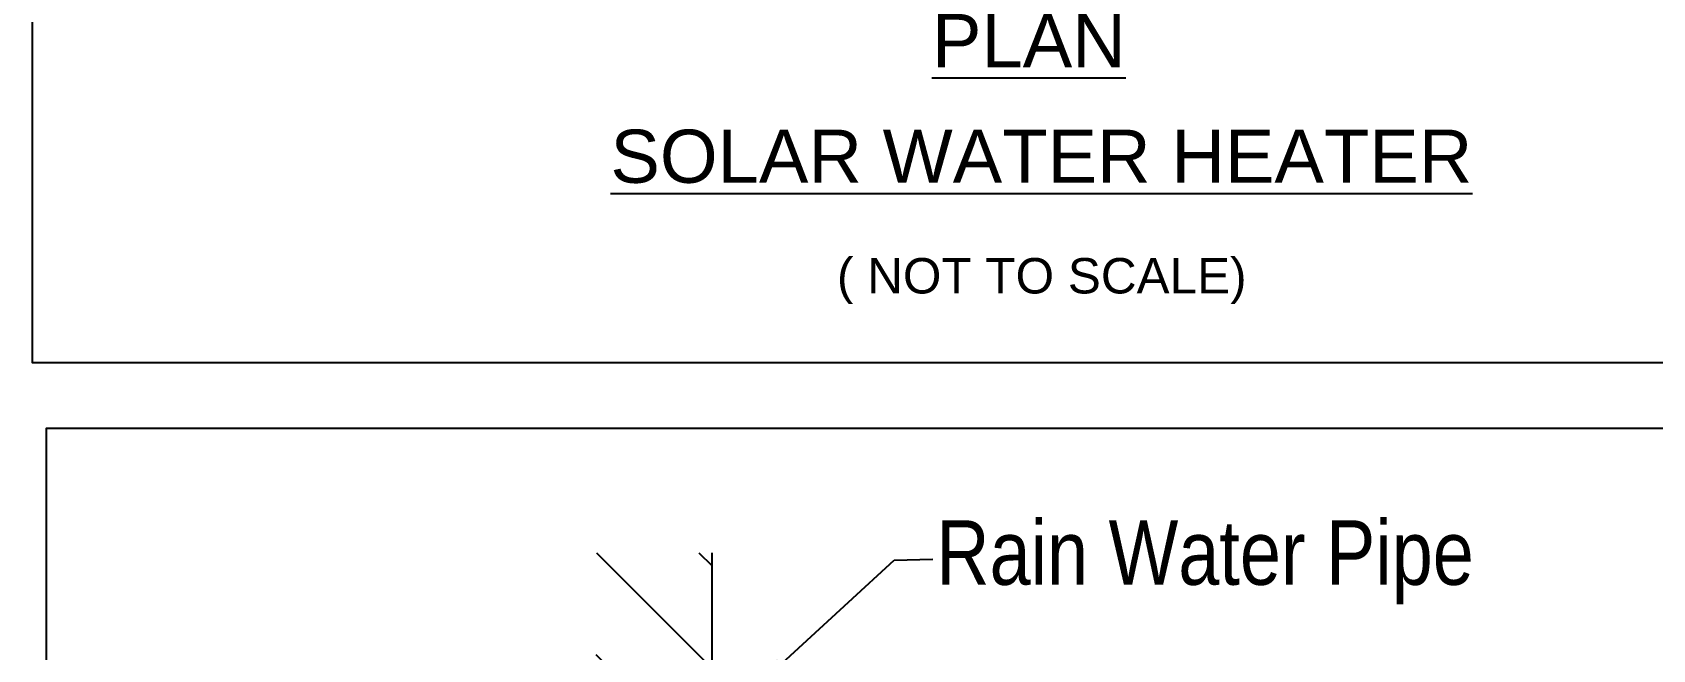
# Model space of a CAD drawing. Header units: metres. Extents: x 113452 to 113666, y -26183 to -26004.
# Drawn here: x 113452.41 to 113463.51, y -26174.17 to -26169.95 of the extents above; entities that cross this region are included whole.
import ezdxf

# ---------------------------------------------------------------- set-up
doc = ezdxf.new("R2010")
doc.units = ezdxf.units.M
doc.header["$MEASUREMENT"] = 0
doc.layers.add('Text', color=7, linetype='Continuous')
doc.styles.add('Arial', font='swissc.ttf')
doc.styles.get("Standard").update_dxf_attribs({"font": 'swisscb.ttf'})
doc.styles.add('STYLE4', font='arial.ttf', dxfattribs={"height": 1.2})
doc.dimstyles.get("Standard").update_dxf_attribs({"dimtxt": 1.5, "dimasz": 0.18, "dimexe": 0.18, "dimexo": 0.0625, "dimgap": 0.09, "dimtad": 0, "dimzin": 0, "dimdsep": 46, "dimtxsty": 'Standard', "dimcen": 0.09, "dimse1": 1, "dimse2": 1, "dimsd1": 1, "dimsd2": 1, "dimclrt": 256, "dimadec": 0, "dimazin": 0, "dimtfac": 1, "dimtofl": 0, "dimtmove": 0, "dimatfit": 3, "dimfxl": 0, "dimtolj": 1, "dimtzin": 0, "dimarcsym": 0})

# ---------------------------------------------------------------- blocks, each defined once
blk = doc.blocks.new('SWH')
blk.add_lwpolyline([(-5.1984, 5.7511), (0, 5.7511), (0, 0), (-5.1984, 0)], close=True)
at = {"layer": 'Text', "color": 0, "lineweight": -2, "attachment_point": 1, "style": 'STYLE4'}
for s, insert, char_height, width in [('{\\W2.44669;\\L \\W1;PLAN}', (-2.5685, 1.0805), 0.164592, 0.876663), ('{\\W1.60306;\\L \\W1;SOLAR WATER HEATER}', (-3.5105, 0.7225), 0.164592, 2.861754), ('{\\W0.146425; }( NOT TO SCALE)', (-2.7129, 0.325), 0.109728, 1.266635)]:
    blk.add_mtext(s, dxfattribs=dict(at, insert=insert, char_height=char_height, width=width))
blk = doc.blocks.new('RWH1')
at = {"ltscale": 7}
h = blk.add_hatch(dxfattribs=at)
h.set_pattern_fill('ANSI31', scale=2.679289, angle=90, style=0)
h.set_pattern_definition([(135, (-1799.2673, 1102.87366), (-0.23681794, -0.23681794), [])])
h.paths.add_polyline_path([(-4.5856, 6.0799), (-5.1215, 6.0799), (-5.1215, 2.7791), (-6.4046, 2.7791), (-6.4046, 2.2432), (-4.5856, 2.2432)])
at = {"color": 7, "ltscale": 7}
blk.add_line((-4.5856, 6.0799), (-4.5856, 2.2432), dxfattribs=at)
blk.add_lwpolyline([(-7.6602, 0), (0, 0), (0, 6.6537), (-7.6602, 6.6537)], close=True)
at = {"ltscale": 7, "style": 'Arial'}
blk.add_text('Rain Water Pipe', height=0.297699, dxfattribs=at).set_placement((-3.5485, 5.9321))
at = {"color": 7}
blk.add_leader([(-4.3967, 5.4455), (-3.7432, 6.0466), (-3.5648, 6.0503)], dimstyle='Standard', override={"dimtxt": 0.18, "dimasz": 0.18, "dimexe": 0.18, "dimexo": 0.18, "dimgap": 0.18, "dimtxsty": 'Arial', "dimfxl": 0.5}, dxfattribs=at)

msp = doc.modelspace()

# ---------------------------------------------------------------- block references
for name, p, xscale, yscale, zscale in [('SWH', (113463.90589, -26172.20797), 2.21066904607424, 2.21066904607424, 2.21066904607424), ('RWH1', (113463.86403, -26182.52081), 1.482517782480936, 1.482517782480936, 1.482517782480936)]:
    msp.add_blockref(name, p, dxfattribs=dict(xscale=xscale, yscale=yscale, zscale=zscale))

doc.saveas('drawing.dxf')
